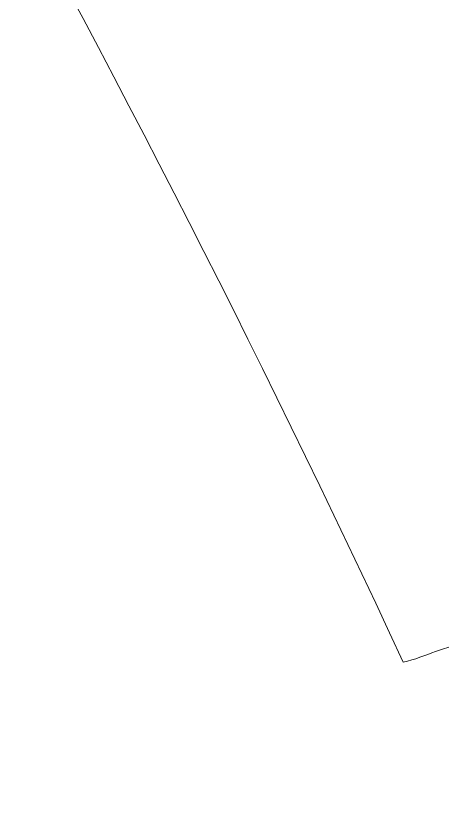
# Model space of a CAD drawing. Extents: x -728 to 2523, y -2539 to -44.
# Drawn here: x 383.543 to 386.214, y -1455.57 to -1450.626 of the extents above; entities that cross this region are included whole.
import ezdxf

# ---------------------------------------------------------------- set-up
doc = ezdxf.new("R2010")
doc.units = 0
doc.header["$MEASUREMENT"] = 0
doc.layers.add('Layer 1', color=7, linetype='Continuous', lineweight=0)

# ---------------------------------------------------------------- blocks, each defined once
blk = doc.blocks.new('Block_1')
at = {"layer": 'Layer 1'}
for points, knots in [([(409.045, -1093.4401), (401.1151, -1084.9401), (390.635, -1080.63), (377.895, -1080.63), (365.3251, -1080.63), (355.025, -1084.9901), (347.275, -1093.6), (339.5851, -1102.15), (335.6849, -1115.0201), (335.6849, -1131.87), (335.6849, -1131.87), (335.6849, -1244.7701), (335.6849, -1244.7701), (335.6849, -1244.7701), (164.3251, -1244.7701), (164.3251, -1244.7701), (164.3251, -1244.7701), (164.3251, -1131.87), (164.3251, -1131.87), (164.3251, -1114.8301), (160.3151, -1101.9), (152.425, -1093.4401), (144.495, -1084.9401), (134.025, -1080.63), (121.285, -1080.63), (108.3351, -1080.63), (97.9349, -1085.0001), (90.375, -1093.62), (82.875, -1102.16), (79.0651, -1115.03), (79.0651, -1131.87), (79.0651, -1131.87), (79.0651, -1447.85), (79.0651, -1447.85), (79.0651, -1464.6901), (82.915, -1477.61), (90.505, -1486.2401), (98.165, -1494.9501), (108.515, -1499.37), (121.285, -1499.37), (133.8451, -1499.37), (144.275, -1495.0101), (152.295, -1486.42), (160.275, -1477.87), (164.3251, -1464.89), (164.3251, -1447.85), (164.3251, -1447.85), (164.3251, -1314.9801), (164.3251, -1314.9801), (164.3251, -1314.9801), (335.6849, -1314.9801), (335.6849, -1314.9801), (335.6849, -1314.9801), (335.6849, -1447.85), (335.6849, -1447.85), (335.6849, -1464.6901), (339.535, -1477.61), (347.125, -1486.2401), (354.775, -1494.9501), (365.135, -1499.37), (377.895, -1499.37), (390.455, -1499.37), (400.885, -1495.0101), (408.905, -1486.42), (416.885, -1477.87), (420.9349, -1464.89), (420.9349, -1447.85), (420.9349, -1447.85), (420.9349, -1131.87), (420.9349, -1131.87), (420.9349, -1114.8301), (416.9349, -1101.9), (409.045, -1093.4401)], [0, 0, 0, 0, 1, 1, 1, 2, 2, 2, 3, 3, 3, 4, 4, 4, 5, 5, 5, 6, 6, 6, 7, 7, 7, 8, 8, 8, 9, 9, 9, 10, 10, 10, 11, 11, 11, 12, 12, 12, 13, 13, 13, 14, 14, 14, 15, 15, 15, 16, 16, 16, 17, 17, 17, 18, 18, 18, 19, 19, 19, 20, 20, 20, 21, 21, 21, 22, 22, 22, 23, 23, 23, 24, 24, 24, 24]), ([(350.125, -1483.6), (343.1949, -1475.7201), (339.6849, -1463.6901), (339.6849, -1447.85), (339.6849, -1447.85), (339.6849, -1445.7432), (339.6849, -1445.7432), (342.3628, -1454.1514), (344.9696, -1461.9768), (350.9057, -1469.1863), (357.205, -1476.8364), (364.1241, -1483.948), (371.2512, -1490.8816), (371.2512, -1490.8816), (371.2515, -1490.8818), (371.2515, -1490.8818), (368.8105, -1481.2427), (366.1108, -1471.6948), (362.6353, -1462.4142), (358.6837, -1451.8632), (351.5345, -1445.0621), (344.2194, -1436.8652), (342.611, -1435.063), (341.1097, -1433.196), (339.6849, -1431.2822), (339.6849, -1431.2822), (339.6849, -1410.8282), (339.6849, -1410.8282), (344.4896, -1419.9841), (350.5445, -1428.3698), (359.2789, -1435.1527), (363.2234, -1438.2161), (367.6377, -1440.3895), (372.2131, -1441.7205), (372.2699, -1441.8383), (372.319, -1441.9553), (372.3964, -1442.0742), (379.1998, -1452.5161), (388.3007, -1465.7706), (385.0792, -1478.981), (383.419, -1485.7896), (379.985, -1491.3279), (375.2901, -1495.2927), (364.9261, -1494.7349), (356.4611, -1490.8137), (350.125, -1483.6)], [0, 0, 0, 0, 1, 1, 1, 2, 2, 2, 3, 3, 3, 4, 4, 4, 5, 5, 5, 6, 6, 6, 7, 7, 7, 8, 8, 8, 9, 9, 9, 10, 10, 10, 11, 11, 11, 12, 12, 12, 13, 13, 13, 14, 14, 14, 15, 15, 15, 15]), ([(416.9349, -1435.9352), (415.3392, -1438.573), (413.4454, -1441.0261), (411.2705, -1443.2542), (404.6492, -1449.718), (396.0791, -1453.7648), (386.386, -1454.5554), (386.2278, -1454.5681), (386.1141, -1454.6416), (385.9698, -1454.6746), (384.1466, -1450.7361), (381.9442, -1446.8854), (379.5803, -1443.1006), (388.3428, -1443.8563), (397.1356, -1441.5308), (404.0284, -1436.012), (404.0284, -1436.012), (404.0281, -1436.0117), (404.0281, -1436.0117), (409.5472, -1429.1188), (411.8727, -1420.3259), (411.1171, -1411.5635), (413.0383, -1412.7634), (414.9769, -1413.9203), (416.9349, -1415.0085), (416.9349, -1415.0085), (416.9349, -1435.9352), (416.9349, -1435.9352)], [0, 0, 0, 0, 1, 1, 1, 2, 2, 2, 3, 3, 3, 4, 4, 4, 5, 5, 5, 6, 6, 6, 7, 7, 7, 8, 8, 8, 9, 9, 9, 9])]:
    blk.add_open_spline(points, degree=3, knots=knots, dxfattribs=at)

msp = doc.modelspace()

# ---------------------------------------------------------------- block references
at = {"layer": 'Layer 1'}
msp.add_blockref('Block_1', (0, 0), dxfattribs=at)

doc.saveas('drawing.dxf')
